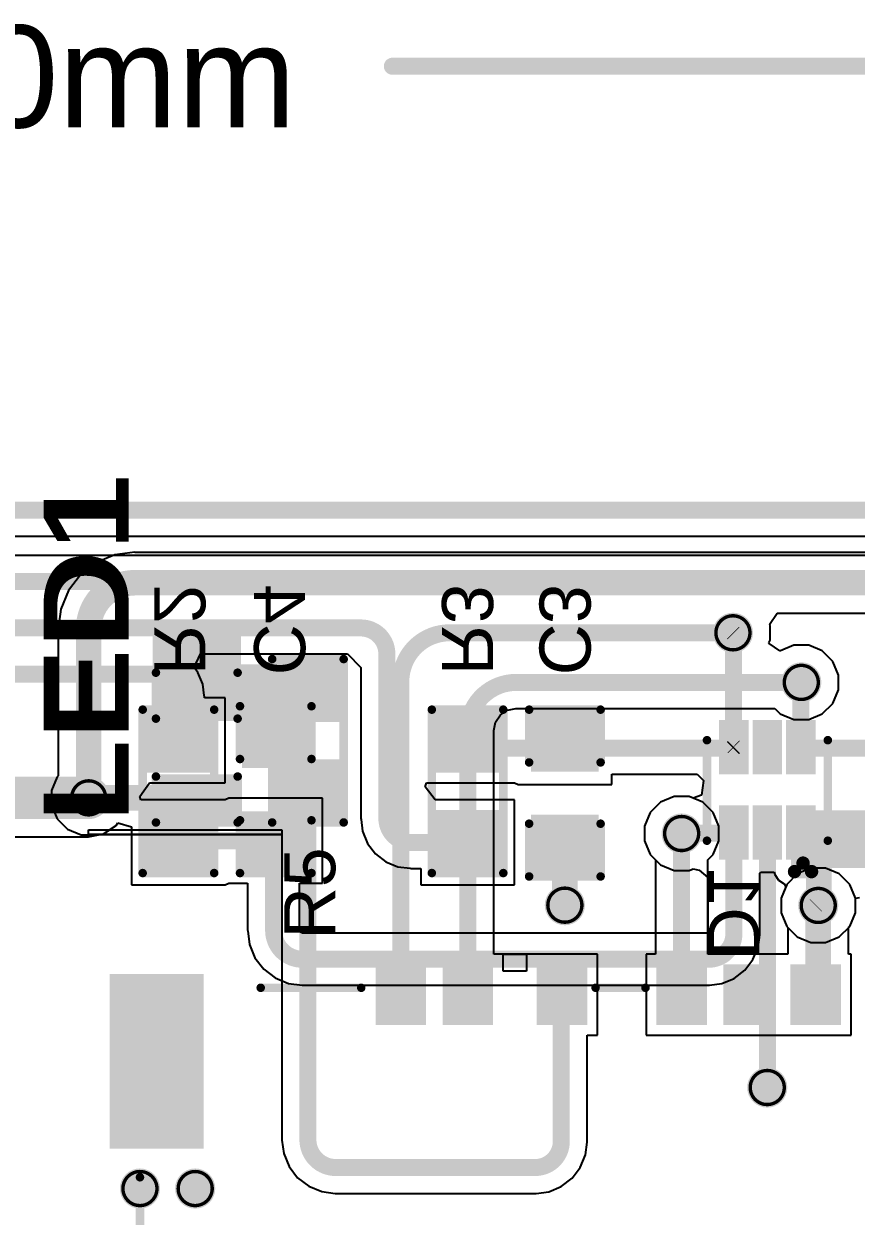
# Model space of a CAD drawing. Header units: inches. Extents: x -0.05 to 7.01, y -0.08 to 1.98.
# Drawn here: x 0.864 to 1.353, y 0.451 to 1.152 of the extents above; entities that cross this region are included whole.
import ezdxf

# ---------------------------------------------------------------- set-up
doc = ezdxf.new("R2010")
doc.units = ezdxf.units.IN
doc.header["$MEASUREMENT"] = 0
for name, color, linetype in [('Board Outline', 216, 'Continuous'), ('Bottom Layer', 5, 'Continuous'), ('Bottom Overlay', 54, 'Continuous'), ('Bottom Paste', 16, 'Continuous'), ('Bottom Solder', 6, 'Continuous'), ('Dimension', 6, 'Continuous'), ('Drill Drawing', 1, 'Continuous'), ('Top Layer', 1, 'Continuous'), ('Top Overlay', 2, 'Continuous'), ('Top Paste', 8, 'Continuous'), ('Top Solder', 216, 'Continuous'), ('Via Holes', 16, 'Continuous')]:
    doc.layers.add(name, color=color, linetype=linetype)
doc.styles.add('Arial', font='', dxfattribs={"height": 0.2})
doc.styles.add('Arial Black_Bold', font='', dxfattribs={"height": 0.2})
doc.styles.get('Arial').set_extended_font_data('Arial')
doc.styles.get('Arial Black_Bold').set_extended_font_data('Arial Black', bold=True)

# ---------------------------------------------------------------- blocks, each defined once
blk = doc.blocks.new('5039600696_1')
at = {"layer": 'Top Layer'}
for points in [[(0.27362, -0.20187), (0.32086, -0.20187), (0.32086, -0.29636), (0.27362, -0.29636)], [(-0.10079, -0.27451), (-0.07913, -0.27451), (-0.07913, -0.30206), (-0.10079, -0.30206)], [(-0.06142, -0.27451), (-0.03976, -0.27451), (-0.03976, -0.30206), (-0.06142, -0.30206)], [(-0.02205, -0.27451), (-0.00039, -0.27451), (-0.00039, -0.30206), (-0.02205, -0.30206)], [(0.04823, -0.27451), (0.06989, -0.27451), (0.06989, -0.30206), (0.04823, -0.30206)], [(0.10354, -0.27451), (0.1252, -0.27451), (0.1252, -0.30206), (0.10354, -0.30206)], [(0.14291, -0.27451), (0.16457, -0.27451), (0.16457, -0.30206), (0.14291, -0.30206)]]:
    blk.add_hatch(color=1, dxfattribs=at).paths.add_polyline_path(points)
at = {"layer": 'Top Paste'}
for points in [[(0.27362, -0.20187), (0.32086, -0.20187), (0.32086, -0.29636), (0.27362, -0.29636)], [(-0.10079, -0.27451), (-0.07913, -0.27451), (-0.07913, -0.30206), (-0.10079, -0.30206)], [(-0.06142, -0.27451), (-0.03976, -0.27451), (-0.03976, -0.30206), (-0.06142, -0.30206)], [(-0.02205, -0.27451), (-0.00039, -0.27451), (-0.00039, -0.30206), (-0.02205, -0.30206)], [(0.04823, -0.27451), (0.06989, -0.27451), (0.06989, -0.30206), (0.04823, -0.30206)], [(0.10354, -0.27451), (0.1252, -0.27451), (0.1252, -0.30206), (0.10354, -0.30206)], [(0.14291, -0.27451), (0.16457, -0.27451), (0.16457, -0.30206), (0.14291, -0.30206)]]:
    blk.add_hatch(color=8, dxfattribs=at).paths.add_polyline_path(points)
at = {"layer": 'Top Solder'}
for points in [[(0.26962, -0.19787), (0.32486, -0.19787), (0.32486, -0.30036), (0.26962, -0.30036)], [(-0.10479, -0.27051), (-0.07513, -0.27051), (-0.07513, -0.30606), (-0.10479, -0.30606)], [(-0.06542, -0.27051), (-0.03576, -0.27051), (-0.03576, -0.30606), (-0.06542, -0.30606)], [(-0.02605, -0.27051), (0.00361, -0.27051), (0.00361, -0.30606), (-0.02605, -0.30606)], [(0.04423, -0.27051), (0.07389, -0.27051), (0.07389, -0.30606), (0.04423, -0.30606)], [(0.09954, -0.27051), (0.1292, -0.27051), (0.1292, -0.30606), (0.09954, -0.30606)], [(0.13891, -0.27051), (0.16857, -0.27051), (0.16857, -0.30606), (0.13891, -0.30606)]]:
    blk.add_hatch(color=216, dxfattribs=at).paths.add_polyline_path(points)
at = {"layer": 'Top Overlay', "const_width": 0.005}
for points in [[(0.307, -0.007), (0.307, -0.181)], [(0.03933, -0.29233), (0.01, -0.29233)], [(0.23606, -0.29233), (0.177, -0.29233)]]:
    blk.add_lwpolyline(points, dxfattribs=at)
at = {"layer": 'Top Overlay', "const_width": 0.0025}
for points in [[(0.30575, -0.181, 1), (0.30825, -0.181, 1)], [(0.00875, -0.29233, 1), (0.01125, -0.29233, 1)], [(0.03808, -0.29233, 1), (0.04058, -0.29233, 1)], [(0.17575, -0.29233, 1), (0.17825, -0.29233, 1)], [(0.23481, -0.29233, 1), (0.23731, -0.29233, 1)]]:
    blk.add_lwpolyline(points, format="xyb", close=True, dxfattribs=at)
blk = doc.blocks.new('R___0603_4')
at = {"layer": 'Top Layer'}
for points in [[(-0.015, 0.0175), (-0.015, -0.0175), (-0.045, -0.0175), (-0.045, 0.0175)], [(0.045, 0.0175), (0.045, -0.0175), (0.015, -0.0175), (0.015, 0.0175)]]:
    blk.add_hatch(color=1, dxfattribs=at).paths.add_polyline_path(points)
at = {"layer": 'Top Paste'}
for points in [[(-0.015, 0.0175), (-0.015, -0.0175), (-0.045, -0.0175), (-0.045, 0.0175)], [(0.045, 0.0175), (0.045, -0.0175), (0.015, -0.0175), (0.015, 0.0175)]]:
    blk.add_hatch(color=8, dxfattribs=at).paths.add_polyline_path(points)
at = {"layer": 'Top Solder'}
for points in [[(-0.011, 0.0215), (-0.011, -0.0215), (-0.049, -0.0215), (-0.049, 0.0215)], [(0.049, 0.0215), (0.049, -0.0215), (0.011, -0.0215), (0.011, 0.0215)]]:
    blk.add_hatch(color=216, dxfattribs=at).paths.add_polyline_path(points)
at = {"layer": 'Top Overlay', "const_width": 0.005}
for points in [[(-0.048, -0.021), (-0.048, 0.021)], [(0.048, 0.021), (-0.048, 0.021)], [(0.048, -0.021), (0.048, 0.021)], [(0.048, -0.021), (-0.048, -0.021)]]:
    blk.add_lwpolyline(points, dxfattribs=at)
at = {"layer": 'Top Overlay', "const_width": 0.0025}
for points in [[(-0.04925, 0.021, 1), (-0.04675, 0.021, 1)], [(-0.04925, 0.021, 1), (-0.04675, 0.021, 1)], [(0.04675, 0.021, 1), (0.04925, 0.021, 1)], [(0.04675, 0.021, 1), (0.04925, 0.021, 1)], [(-0.04925, -0.021, 1), (-0.04675, -0.021, 1)], [(-0.04925, -0.021, 1), (-0.04675, -0.021, 1)], [(0.04675, -0.021, 1), (0.04925, -0.021, 1)], [(0.04675, -0.021, 1), (0.04925, -0.021, 1)]]:
    blk.add_lwpolyline(points, format="xyb", close=True, dxfattribs=at)
blk = doc.blocks.new('R___0603_B_5')
at = {"layer": 'Bottom Layer'}
for points in [[(-0.045, -0.0175), (-0.045, 0.0175), (-0.015, 0.0175), (-0.015, -0.0175)], [(0.015, -0.0175), (0.015, 0.0175), (0.045, 0.0175), (0.045, -0.0175)]]:
    blk.add_hatch(color=5, dxfattribs=at).paths.add_polyline_path(points)
at = {"layer": 'Bottom Paste'}
for points in [[(-0.045, -0.0175), (-0.045, 0.0175), (-0.015, 0.0175), (-0.015, -0.0175)], [(0.015, -0.0175), (0.015, 0.0175), (0.045, 0.0175), (0.045, -0.0175)]]:
    blk.add_hatch(color=16, dxfattribs=at).paths.add_polyline_path(points)
at = {"layer": 'Bottom Solder'}
for points in [[(-0.049, -0.0215), (-0.049, 0.0215), (-0.011, 0.0215), (-0.011, -0.0215)], [(0.011, -0.0215), (0.011, 0.0215), (0.049, 0.0215), (0.049, -0.0215)]]:
    blk.add_hatch(color=6, dxfattribs=at).paths.add_polyline_path(points)
at = {"layer": 'Bottom Overlay', "const_width": 0.005}
for points in [[(-0.048, 0.021), (-0.048, -0.021)], [(-0.048, 0.021), (0.048, 0.021)], [(0.048, 0.021), (0.048, -0.021)], [(-0.048, -0.021), (0.048, -0.021)]]:
    blk.add_lwpolyline(points, dxfattribs=at)
at = {"layer": 'Bottom Overlay', "const_width": 0.0025}
for points in [[(-0.04925, 0.021, 1), (-0.04675, 0.021, 1)], [(-0.04925, 0.021, 1), (-0.04675, 0.021, 1)], [(0.04675, 0.021, 1), (0.04925, 0.021, 1)], [(0.04675, 0.021, 1), (0.04925, 0.021, 1)], [(-0.04925, -0.021, 1), (-0.04675, -0.021, 1)], [(-0.04925, -0.021, 1), (-0.04675, -0.021, 1)], [(0.04675, -0.021, 1), (0.04925, -0.021, 1)], [(0.04675, -0.021, 1), (0.04925, -0.021, 1)]]:
    blk.add_lwpolyline(points, format="xyb", close=True, dxfattribs=at)
blk = doc.blocks.new('R___0603_B_6')
at = {"layer": 'Bottom Layer'}
for points in [[(-0.045, -0.0175), (-0.045, 0.0175), (-0.015, 0.0175), (-0.015, -0.0175)], [(0.015, -0.0175), (0.015, 0.0175), (0.045, 0.0175), (0.045, -0.0175)]]:
    blk.add_hatch(color=5, dxfattribs=at).paths.add_polyline_path(points)
at = {"layer": 'Bottom Paste'}
for points in [[(-0.045, -0.0175), (-0.045, 0.0175), (-0.015, 0.0175), (-0.015, -0.0175)], [(0.015, -0.0175), (0.015, 0.0175), (0.045, 0.0175), (0.045, -0.0175)]]:
    blk.add_hatch(color=16, dxfattribs=at).paths.add_polyline_path(points)
at = {"layer": 'Bottom Solder'}
for points in [[(-0.049, -0.0215), (-0.049, 0.0215), (-0.011, 0.0215), (-0.011, -0.0215)], [(0.011, -0.0215), (0.011, 0.0215), (0.049, 0.0215), (0.049, -0.0215)]]:
    blk.add_hatch(color=6, dxfattribs=at).paths.add_polyline_path(points)
at = {"layer": 'Bottom Overlay', "const_width": 0.005}
for points in [[(-0.048, -0.021), (-0.048, 0.021)], [(0.048, 0.021), (-0.048, 0.021)], [(0.048, -0.021), (0.048, 0.021)], [(0.048, -0.021), (-0.048, -0.021)]]:
    blk.add_lwpolyline(points, dxfattribs=at)
at = {"layer": 'Bottom Overlay', "const_width": 0.0025}
for points in [[(-0.04925, 0.021, 1), (-0.04675, 0.021, 1)], [(-0.04925, 0.021, 1), (-0.04675, 0.021, 1)], [(0.04675, 0.021, 1), (0.04925, 0.021, 1)], [(0.04675, 0.021, 1), (0.04925, 0.021, 1)], [(-0.04925, -0.021, 1), (-0.04675, -0.021, 1)], [(-0.04925, -0.021, 1), (-0.04675, -0.021, 1)], [(0.04675, -0.021, 1), (0.04925, -0.021, 1)], [(0.04675, -0.021, 1), (0.04925, -0.021, 1)]]:
    blk.add_lwpolyline(points, format="xyb", close=True, dxfattribs=at)
blk = doc.blocks.new('LED_0603_8')
at = {"layer": 'Top Layer'}
for points in [[(-0.03937, 0.01969), (-0.01969, 0.01969), (-0.01969, -0.01969), (-0.03937, -0.01969)], [(0.01969, 0.01969), (0.03937, 0.01969), (0.03937, -0.01969), (0.01969, -0.01969)]]:
    blk.add_hatch(color=1, dxfattribs=at).paths.add_polyline_path(points)
at = {"layer": 'Top Overlay'}
blk.add_hatch(color=2, dxfattribs=at).paths.add_polyline_path([(0.044, -0.026), (0.069, -0.026), (0.069, 0.026), (0.044, 0.026)])
at = {"layer": 'Top Paste'}
for points in [[(-0.03937, 0.01969), (-0.01969, 0.01969), (-0.01969, -0.01969), (-0.03937, -0.01969)], [(0.01969, 0.01969), (0.03937, 0.01969), (0.03937, -0.01969), (0.01969, -0.01969)]]:
    blk.add_hatch(color=8, dxfattribs=at).paths.add_polyline_path(points)
at = {"layer": 'Top Solder'}
for points in [[(-0.04337, 0.02369), (-0.01569, 0.02369), (-0.01569, -0.02369), (-0.04337, -0.02369)], [(0.01569, 0.02369), (0.04337, 0.02369), (0.04337, -0.02369), (0.01569, -0.02369)]]:
    blk.add_hatch(color=216, dxfattribs=at).paths.add_polyline_path(points)
at = {"layer": 'Top Overlay', "const_width": 0.005}
for points in [[(-0.044, 0.024), (-0.044, -0.024)], [(-0.044, 0.024), (-0.017, 0.024)], [(0.017, 0.024), (0.044, 0.024)], [(0.044, 0.024), (0.044, -0.024)], [(-0.017, -0.024), (-0.044, -0.024)], [(0.017, -0.024), (0.044, -0.024)]]:
    blk.add_lwpolyline(points, dxfattribs=at)
at = {"layer": 'Top Overlay', "const_width": 0.0025}
for points in [[(-0.04525, 0.024, 1), (-0.04275, 0.024, 1)], [(-0.04525, 0.024, 1), (-0.04275, 0.024, 1)], [(-0.01825, 0.024, 1), (-0.01575, 0.024, 1)], [(0.01575, 0.024, 1), (0.01825, 0.024, 1)], [(0.04275, 0.024, 1), (0.04525, 0.024, 1)], [(0.04275, 0.024, 1), (0.04525, 0.024, 1)], [(-0.04525, -0.024, 1), (-0.04275, -0.024, 1)], [(-0.04525, -0.024, 1), (-0.04275, -0.024, 1)], [(-0.01825, -0.024, 1), (-0.01575, -0.024, 1)], [(0.01575, -0.024, 1), (0.01825, -0.024, 1)], [(0.04275, -0.024, 1), (0.04525, -0.024, 1)], [(0.04275, -0.024, 1), (0.04525, -0.024, 1)]]:
    blk.add_lwpolyline(points, format="xyb", close=True, dxfattribs=at)
at = {"layer": 'Top Overlay', "style": 'Arial Black_Bold'}
blk.add_text('LED1', height=0.05, dxfattribs=at).set_placement((-0.044, 0.04004))
blk = doc.blocks.new('SOT_563_B_14')
at = {"layer": 'Bottom Layer'}
for points in [[(-0.03831, 0.01378), (-0.03831, 0.02559), (-0.01193, 0.02559), (-0.01193, 0.01378)], [(0.01193, 0.01378), (0.01193, 0.02559), (0.03831, 0.02559), (0.03831, 0.01378)], [(-0.03831, -0.00591), (-0.03831, 0.00591), (-0.01193, 0.00591), (-0.01193, -0.00591)], [(0.01193, -0.00591), (0.01193, 0.00591), (0.03831, 0.00591), (0.03831, -0.00591)], [(-0.03831, -0.02559), (-0.03831, -0.01378), (-0.01193, -0.01378), (-0.01193, -0.02559)], [(0.01193, -0.02559), (0.01193, -0.01378), (0.03831, -0.01378), (0.03831, -0.02559)]]:
    blk.add_hatch(color=5, dxfattribs=at).paths.add_polyline_path(points)
at = {"layer": 'Bottom Paste'}
for points in [[(-0.03831, 0.01378), (-0.03831, 0.02559), (-0.01193, 0.02559), (-0.01193, 0.01378)], [(0.01193, 0.01378), (0.01193, 0.02559), (0.03831, 0.02559), (0.03831, 0.01378)], [(-0.03831, -0.00591), (-0.03831, 0.00591), (-0.01193, 0.00591), (-0.01193, -0.00591)], [(0.01193, -0.00591), (0.01193, 0.00591), (0.03831, 0.00591), (0.03831, -0.00591)], [(-0.03831, -0.02559), (-0.03831, -0.01378), (-0.01193, -0.01378), (-0.01193, -0.02559)], [(0.01193, -0.02559), (0.01193, -0.01378), (0.03831, -0.01378), (0.03831, -0.02559)]]:
    blk.add_hatch(color=16, dxfattribs=at).paths.add_polyline_path(points)
at = {"layer": 'Bottom Solder'}
for points in [[(-0.04106, 0.01102), (-0.04106, 0.02835), (-0.00917, 0.02835), (-0.00917, 0.01102)], [(0.00917, 0.01102), (0.00917, 0.02835), (0.04106, 0.02835), (0.04106, 0.01102)], [(-0.04106, -0.00866), (-0.04106, 0.00866), (-0.00917, 0.00866), (-0.00917, -0.00866)], [(0.00917, -0.00866), (0.00917, 0.00866), (0.04106, 0.00866), (0.04106, -0.00866)], [(-0.04106, -0.02835), (-0.04106, -0.01102), (-0.00917, -0.01102), (-0.00917, -0.02835)], [(0.00917, -0.02835), (0.00917, -0.01102), (0.04106, -0.01102), (0.04106, -0.02835)]]:
    blk.add_hatch(color=6, dxfattribs=at).paths.add_polyline_path(points)
at = {"layer": 'Bottom Overlay'}
for points, const_width in [([(-0.02987, 0.0355), (0.02918, 0.0355)], 0.005), ([(-0.04804, -0.01595), (-0.04304, -0.02095)], 0.00787), ([(-0.04804, -0.01595), (-0.04804, -0.02595)], 0.00787), ([(-0.04304, -0.02095), (-0.04804, -0.02595)], 0.00787), ([(-0.02987, -0.0355), (0.02918, -0.0355)], 0.005)]:
    blk.add_lwpolyline(points, dxfattribs=dict(at, const_width=const_width))
for points, const_width in [([(-0.03112, 0.0355, 1), (-0.02862, 0.0355, 1)], 0.0025), ([(0.02793, 0.0355, 1), (0.03043, 0.0355, 1)], 0.0025), ([(-0.05001, -0.01595, 1), (-0.04607, -0.01595, 1)], 0.00394), ([(-0.05001, -0.01595, 1), (-0.04607, -0.01595, 1)], 0.00394), ([(-0.04501, -0.02095, 1), (-0.04107, -0.02095, 1)], 0.00394), ([(-0.04501, -0.02095, 1), (-0.04107, -0.02095, 1)], 0.00394), ([(-0.05001, -0.02595, 1), (-0.04607, -0.02595, 1)], 0.00394), ([(-0.05001, -0.02595, 1), (-0.04607, -0.02595, 1)], 0.00394), ([(-0.03112, -0.0355, 1), (-0.02862, -0.0355, 1)], 0.0025), ([(0.02793, -0.0355, 1), (0.03043, -0.0355, 1)], 0.0025)]:
    blk.add_lwpolyline(points, format="xyb", close=True, dxfattribs=dict(at, const_width=const_width))
blk = doc.blocks.new('C___0603_B_15')
at = {"layer": 'Bottom Layer'}
for points in [[(-0.045, -0.0175), (-0.045, 0.0175), (-0.015, 0.0175), (-0.015, -0.0175)], [(0.015, -0.0175), (0.015, 0.0175), (0.045, 0.0175), (0.045, -0.0175)]]:
    blk.add_hatch(color=5, dxfattribs=at).paths.add_polyline_path(points)
at = {"layer": 'Bottom Paste'}
for points in [[(-0.045, -0.0175), (-0.045, 0.0175), (-0.015, 0.0175), (-0.015, -0.0175)], [(0.015, -0.0175), (0.015, 0.0175), (0.045, 0.0175), (0.045, -0.0175)]]:
    blk.add_hatch(color=16, dxfattribs=at).paths.add_polyline_path(points)
at = {"layer": 'Bottom Solder'}
for points in [[(-0.04736, -0.01986), (-0.04736, 0.01986), (-0.01264, 0.01986), (-0.01264, -0.01986)], [(0.01264, -0.01986), (0.01264, 0.01986), (0.04736, 0.01986), (0.04736, -0.01986)]]:
    blk.add_hatch(color=6, dxfattribs=at).paths.add_polyline_path(points)
at = {"layer": 'Bottom Overlay', "const_width": 0.005}
for points in [[(-0.018, 0.021), (-0.049, 0.021)], [(-0.049, -0.021), (-0.049, 0.021)], [(0.049, 0.021), (0.018, 0.021)], [(0.049, -0.021), (0.049, 0.021)], [(-0.018, -0.021), (-0.049, -0.021)], [(0.049, -0.021), (0.018, -0.021)]]:
    blk.add_lwpolyline(points, dxfattribs=at)
at = {"layer": 'Bottom Overlay', "const_width": 0.0025}
for points in [[(-0.05025, 0.021, 1), (-0.04775, 0.021, 1)], [(-0.05025, 0.021, 1), (-0.04775, 0.021, 1)], [(-0.01925, 0.021, 1), (-0.01675, 0.021, 1)], [(0.01675, 0.021, 1), (0.01925, 0.021, 1)], [(0.04775, 0.021, 1), (0.05025, 0.021, 1)], [(0.04775, 0.021, 1), (0.05025, 0.021, 1)], [(-0.05025, -0.021, 1), (-0.04775, -0.021, 1)], [(-0.05025, -0.021, 1), (-0.04775, -0.021, 1)], [(-0.01925, -0.021, 1), (-0.01675, -0.021, 1)], [(0.01675, -0.021, 1), (0.01925, -0.021, 1)], [(0.04775, -0.021, 1), (0.05025, -0.021, 1)], [(0.04775, -0.021, 1), (0.05025, -0.021, 1)]]:
    blk.add_lwpolyline(points, format="xyb", close=True, dxfattribs=at)
blk = doc.blocks.new('C___0603_B_16')
at = {"layer": 'Bottom Layer'}
for points in [[(-0.045, -0.0175), (-0.045, 0.0175), (-0.015, 0.0175), (-0.015, -0.0175)], [(0.015, -0.0175), (0.015, 0.0175), (0.045, 0.0175), (0.045, -0.0175)]]:
    blk.add_hatch(color=5, dxfattribs=at).paths.add_polyline_path(points)
at = {"layer": 'Bottom Paste'}
for points in [[(-0.045, -0.0175), (-0.045, 0.0175), (-0.015, 0.0175), (-0.015, -0.0175)], [(0.015, -0.0175), (0.015, 0.0175), (0.045, 0.0175), (0.045, -0.0175)]]:
    blk.add_hatch(color=16, dxfattribs=at).paths.add_polyline_path(points)
at = {"layer": 'Bottom Solder'}
for points in [[(-0.04736, -0.01986), (-0.04736, 0.01986), (-0.01264, 0.01986), (-0.01264, -0.01986)], [(0.01264, -0.01986), (0.01264, 0.01986), (0.04736, 0.01986), (0.04736, -0.01986)]]:
    blk.add_hatch(color=6, dxfattribs=at).paths.add_polyline_path(points)
at = {"layer": 'Bottom Overlay', "const_width": 0.005}
for points in [[(-0.049, 0.021), (-0.018, 0.021)], [(-0.049, 0.021), (-0.049, -0.021)], [(0.018, 0.021), (0.049, 0.021)], [(0.049, 0.021), (0.049, -0.021)], [(-0.049, -0.021), (-0.018, -0.021)], [(0.018, -0.021), (0.049, -0.021)]]:
    blk.add_lwpolyline(points, dxfattribs=at)
at = {"layer": 'Bottom Overlay', "const_width": 0.0025}
for points in [[(-0.05025, 0.021, 1), (-0.04775, 0.021, 1)], [(-0.05025, 0.021, 1), (-0.04775, 0.021, 1)], [(-0.01925, 0.021, 1), (-0.01675, 0.021, 1)], [(0.01675, 0.021, 1), (0.01925, 0.021, 1)], [(0.04775, 0.021, 1), (0.05025, 0.021, 1)], [(0.04775, 0.021, 1), (0.05025, 0.021, 1)], [(-0.05025, -0.021, 1), (-0.04775, -0.021, 1)], [(-0.05025, -0.021, 1), (-0.04775, -0.021, 1)], [(-0.01925, -0.021, 1), (-0.01675, -0.021, 1)], [(0.01675, -0.021, 1), (0.01925, -0.021, 1)], [(0.04775, -0.021, 1), (0.05025, -0.021, 1)], [(0.04775, -0.021, 1), (0.05025, -0.021, 1)]]:
    blk.add_lwpolyline(points, format="xyb", close=True, dxfattribs=at)

msp = doc.modelspace()

# ---------------------------------------------------------------- hatches: boundary and pattern name
at = {"layer": 'Bottom Layer'}
h = msp.add_hatch(color=5, dxfattribs=at)
edge = h.paths.add_edge_path()
edge.add_arc((1.28083, 0.79414), 0.01181, 0, 360)
h = msp.add_hatch(color=5, dxfattribs=at)
edge = h.paths.add_edge_path()
edge.add_arc((1.321, 0.765), 0.01181, 0, 360)
h = msp.add_hatch(color=5, dxfattribs=at)
edge = h.paths.add_edge_path()
edge.add_arc((0.90234, 0.69718), 0.01181, 0, 360)
h = msp.add_hatch(color=5, dxfattribs=at)
edge = h.paths.add_edge_path()
edge.add_arc((1.2507, 0.67622), 0.01181, 0, 360)
for points in [[(1.31485, 0.65599), (1.354, 0.65599), (1.354, 0.68994), (1.31485, 0.68994)], [(1.32976, 0.65599), (1.4565, 0.65599), (1.4565, 0.68994), (1.32976, 0.68994)]]:
    msp.add_hatch(color=5, dxfattribs=at).paths.add_polyline_path(points)
h = msp.add_hatch(color=5, dxfattribs=at)
edge = h.paths.add_edge_path()
edge.add_arc((1.1821, 0.63413), 0.01181, 0, 360)
h = msp.add_hatch(color=5, dxfattribs=at)
edge = h.paths.add_edge_path()
edge.add_arc((1.33094, 0.63397), 0.01181, 0, 360)
h = msp.add_hatch(color=5, dxfattribs=at)
edge = h.paths.add_edge_path()
edge.add_arc((1.301, 0.527), 0.01181, 0, 360)
h = msp.add_hatch(color=5, dxfattribs=at)
edge = h.paths.add_edge_path()
edge.add_arc((0.93248, 0.46764), 0.01181, 0, 360)
h = msp.add_hatch(color=5, dxfattribs=at)
edge = h.paths.add_edge_path()
edge.add_arc((0.96493, 0.46764), 0.01181, 0, 360)
at = {"layer": 'Top Layer'}
h = msp.add_hatch(color=1, dxfattribs=at)
edge = h.paths.add_edge_path()
edge.add_arc((1.28083, 0.79414), 0.01181, 0, 360)
msp.add_hatch(color=1, dxfattribs=at).paths.add_polyline_path([(0.94618, 0.74571), (1.04865, 0.74571), (1.04865, 0.77571), (0.94618, 0.77571)])
h = msp.add_hatch(color=1, dxfattribs=at)
edge = h.paths.add_edge_path()
edge.add_arc((1.321, 0.765), 0.01181, 0, 360)
h = msp.add_hatch(color=1, dxfattribs=at)
edge = h.paths.add_edge_path()
edge.add_arc((0.90234, 0.69718), 0.01181, 0, 360)
h = msp.add_hatch(color=1, dxfattribs=at)
edge = h.paths.add_edge_path()
edge.add_arc((1.2507, 0.67622), 0.01181, 0, 360)
h = msp.add_hatch(color=1, dxfattribs=at)
edge = h.paths.add_edge_path()
edge.add_arc((1.1821, 0.63413), 0.01181, 0, 360)
h = msp.add_hatch(color=1, dxfattribs=at)
edge = h.paths.add_edge_path()
edge.add_arc((1.33094, 0.63397), 0.01181, 0, 360)
h = msp.add_hatch(color=1, dxfattribs=at)
edge = h.paths.add_edge_path()
edge.add_arc((1.301, 0.527), 0.01181, 0, 360)
h = msp.add_hatch(color=1, dxfattribs=at)
edge = h.paths.add_edge_path()
edge.add_arc((0.93248, 0.46764), 0.01181, 0, 360)
h = msp.add_hatch(color=1, dxfattribs=at)
edge = h.paths.add_edge_path()
edge.add_arc((0.96493, 0.46764), 0.01181, 0, 360)
at = {"layer": 'Via Holes'}
h = msp.add_hatch(color=7, dxfattribs=at)
edge = h.paths.add_edge_path()
edge.add_arc((1.28083, 0.79414), 0.00591, 0, 360)
h = msp.add_hatch(color=7, dxfattribs=at)
edge = h.paths.add_edge_path()
edge.add_arc((1.321, 0.765), 0.00591, 0, 360)
h = msp.add_hatch(color=7, dxfattribs=at)
edge = h.paths.add_edge_path()
edge.add_arc((0.90234, 0.69718), 0.00591, 0, 360)
h = msp.add_hatch(color=7, dxfattribs=at)
edge = h.paths.add_edge_path()
edge.add_arc((1.2507, 0.67622), 0.00591, 0, 360)
h = msp.add_hatch(color=7, dxfattribs=at)
edge = h.paths.add_edge_path()
edge.add_arc((1.1821, 0.63413), 0.00591, 0, 360)
h = msp.add_hatch(color=7, dxfattribs=at)
edge = h.paths.add_edge_path()
edge.add_arc((1.33094, 0.63397), 0.00591, 0, 360)
h = msp.add_hatch(color=7, dxfattribs=at)
edge = h.paths.add_edge_path()
edge.add_arc((1.301, 0.527), 0.00591, 0, 360)
h = msp.add_hatch(color=7, dxfattribs=at)
edge = h.paths.add_edge_path()
edge.add_arc((0.93248, 0.46764), 0.00591, 0, 360)
h = msp.add_hatch(color=7, dxfattribs=at)
edge = h.paths.add_edge_path()
edge.add_arc((0.96493, 0.46764), 0.00591, 0, 360)

# ---------------------------------------------------------------- linework, layer by layer
at = {"layer": 'Board Outline', "const_width": 0.01}
msp.add_lwpolyline([(0, 0.86614), (1.77165, 0.86614)], dxfattribs=at)
at = {"layer": 'Bottom Layer'}
for p, q in [((0.5799, 0.85085), (1.75636, 0.85085)), ((1.5902, 0.83955), (0.57913, 0.83955)), ((0.96426, 0.77371), (0.96803, 0.78171)), ((0.96803, 0.78171), (1.05432, 0.78171)), ((1.05432, 0.78171), (1.06223, 0.77379)), ((0.96651, 0.77076), (0.96426, 0.77371)), ((0.96936, 0.7639), (0.96651, 0.77076)), ((1.06223, 0.77379), (1.06223, 0.68508)), ((0.97023, 0.75728), (0.96936, 0.7639)), ((0.97038, 0.75653), (0.97023, 0.75728)), ((0.97038, 0.75599), (0.97038, 0.75653)), ((0.98258, 0.75599), (0.97038, 0.75599)), ((0.98258, 0.70599), (0.98258, 0.75599)), ((1.2096, 0.70499), (1.2096, 0.71114)), ((1.2096, 0.71114), (1.25983, 0.71114)), ((1.25983, 0.71114), (1.26354, 0.70742)), ((0.93239, 0.69799), (0.93817, 0.70599)), ((0.93817, 0.70599), (0.98258, 0.70599)), ((1.10012, 0.70369), (1.10089, 0.70599)), ((1.10596, 0.69599), (1.10012, 0.70369)), ((1.10089, 0.70599), (1.15244, 0.70599)), ((1.15244, 0.70599), (1.1546, 0.70499)), ((1.1546, 0.70499), (1.1546, 0.70499)), ((1.1546, 0.70499), (1.2096, 0.70499)), ((1.26354, 0.70742), (1.26233, 0.69879)), ((0.93305, 0.696), (0.93239, 0.69799)), ((0.93306, 0.69599), (0.93305, 0.696)), ((0.98258, 0.69599), (0.93306, 0.69599)), ((0.98475, 0.69699), (0.98258, 0.69599)), ((1.03975, 0.69699), (0.98475, 0.69699)), ((0.98475, 0.69699), (0.98475, 0.69699)), ((1.03975, 0.64699), (1.03975, 0.69699)), ((1.15244, 0.69599), (1.10596, 0.69599)), ((1.15244, 0.64599), (1.15244, 0.69599)), ((1.23835, 0.69471), (1.23221, 0.68858)), ((1.24637, 0.69803), (1.23835, 0.69471)), ((1.25504, 0.69803), (1.24637, 0.69803)), ((1.25748, 0.69702), (1.25504, 0.69803)), ((1.26233, 0.69879), (1.25748, 0.69702)), ((1.23221, 0.68858), (1.22889, 0.68056)), ((0.91112, 0.67598), (0.91856, 0.68096)), ((0.91856, 0.68096), (0.91958, 0.68249)), ((0.91958, 0.68249), (0.92758, 0.68007)), ((0.92758, 0.68007), (0.92758, 0.64599)), ((1.06223, 0.68508), (1.06237, 0.68437)), ((1.06237, 0.68437), (1.06328, 0.67752)), ((1.22889, 0.68056), (1.22889, 0.67188)), ((0.4914, 0.67424), (0.90234, 0.67424)), ((0.90234, 0.67424), (0.91112, 0.67598)), ((1.06328, 0.67752), (1.06621, 0.67043)), ((1.06621, 0.67043), (1.07088, 0.66434)), ((1.22889, 0.67188), (1.23221, 0.66387)), ((1.07088, 0.66434), (1.07697, 0.65967)), ((1.07697, 0.65967), (1.08406, 0.65674)), ((1.23221, 0.66387), (1.23835, 0.65773)), ((1.08406, 0.65674), (1.09124, 0.65579)), ((1.09124, 0.65579), (1.09173, 0.65569)), ((1.09173, 0.65569), (1.09744, 0.65569)), ((1.09744, 0.65569), (1.09744, 0.64599)), ((1.23835, 0.65773), (1.24637, 0.65441)), ((1.24637, 0.65441), (1.25504, 0.65441)), ((1.25504, 0.65441), (1.25748, 0.65542)), ((1.25748, 0.65542), (1.26095, 0.65462)), ((1.26095, 0.65462), (1.2661, 0.65033)), ((1.29668, 0.65295), (1.2973, 0.65356)), ((1.29668, 0.6172), (1.29668, 0.65295)), ((1.2973, 0.65356), (1.30485, 0.65356)), ((1.30485, 0.65356), (1.30514, 0.65356)), ((1.30514, 0.65356), (1.30543, 0.65208)), ((1.30543, 0.65208), (1.30764, 0.64878)), ((0.92758, 0.64599), (0.98258, 0.64599)), ((0.98258, 0.64599), (0.98475, 0.64699)), ((0.98258, 0.64599), (0.98258, 0.64599)), ((0.98475, 0.64699), (0.99571, 0.64699)), ((0.99571, 0.64699), (0.99571, 0.61934)), ((1.02629, 0.61934), (1.02629, 0.64699)), ((1.02629, 0.64699), (1.03975, 0.64699)), ((1.09744, 0.64599), (1.15244, 0.64599)), ((1.2661, 0.65033), (1.2661, 0.61772)), ((1.30764, 0.64878), (1.31095, 0.64657)), ((1.31185, 0.64488), (1.30913, 0.63831)), ((1.31095, 0.64657), (1.31185, 0.64488)), ((1.30913, 0.63831), (1.30913, 0.62963)), ((1.35276, 0.63831), (1.35523, 0.63868)), ((1.35276, 0.62963), (1.35276, 0.63831)), ((1.30913, 0.62963), (1.31245, 0.62162)), ((1.34944, 0.62162), (1.35276, 0.62963)), ((0.99571, 0.61934), (0.99576, 0.61908)), ((0.99576, 0.61908), (0.99682, 0.61099)), ((1.02638, 0.61934), (1.02629, 0.61934)), ((1.02685, 0.6182), (1.02638, 0.61934)), ((1.028, 0.61772), (1.02685, 0.6182)), ((1.028, 0.61764), (1.028, 0.61772)), ((1.26602, 0.61764), (1.028, 0.61764)), ((1.26604, 0.61769), (1.26602, 0.61764)), ((1.2661, 0.61772), (1.26604, 0.61769)), ((1.29562, 0.6094), (1.29658, 0.61666)), ((1.29658, 0.61666), (1.29668, 0.6172)), ((1.31245, 0.62162), (1.31859, 0.61548)), ((1.3433, 0.61548), (1.34944, 0.62162)), ((0.99682, 0.61099), (1.00005, 0.60321)), ((1.31859, 0.61548), (1.32661, 0.61216)), ((1.32661, 0.61216), (1.33528, 0.61216)), ((1.33528, 0.61216), (1.3433, 0.61548)), ((1.00005, 0.60321), (1.00518, 0.59652)), ((1.29261, 0.60214), (1.29562, 0.6094)), ((1.00518, 0.59652), (1.01186, 0.59139)), ((1.28159, 0.59112), (1.28783, 0.59591)), ((1.28783, 0.59591), (1.29261, 0.60214)), ((1.01186, 0.59139), (1.01965, 0.58817)), ((1.27433, 0.58811), (1.28159, 0.59112)), ((1.01965, 0.58817), (1.02774, 0.5871)), ((1.02774, 0.5871), (1.028, 0.58705)), ((1.028, 0.58705), (1.26654, 0.58705)), ((1.26654, 0.58705), (1.26708, 0.58716)), ((1.26708, 0.58716), (1.27433, 0.58811))]:
    msp.add_line(p, q, dxfattribs=at)
for points, const_width in [([(0.56035, 0.82425), (1.5902, 0.82425)], 0.01), ([(0.531, 0.797), (1.06227, 0.797)], 0.01), ([(1.28083, 0.79414), (1.28111, 0.79386)], 0.01), ([(1.28111, 0.72726), (1.28111, 0.79386)], 0.01), ([(1.07753, 0.68508), (1.07753, 0.78174)], 0.01), ([(0.50265, 0.76975), (0.94187, 0.76975)], 0.01), ([(1.32076, 0.72699), (1.32076, 0.765)], 0.01), ([(0.95508, 0.73099), (0.95508, 0.75653)], 0.01), ([(1.01225, 0.73704), (1.01364, 0.73843)], 0.015), ([(1.12494, 0.72643), (1.28083, 0.72643)], 0.01), ([(1.28083, 0.72643), (1.28139, 0.72699)], 0.01), ([(1.28083, 0.72643), (1.28139, 0.72643)], 0.01), ([(1.28111, 0.72726), (1.28139, 0.72699)], 0.01), ([(1.32076, 0.72643), (1.32076, 0.72699)], 0.01), ([(1.32076, 0.72643), (1.3806, 0.72643)], 0.01), ([(0.4914, 0.69718), (0.90234, 0.69718)], 0.025), ([(1.33508, 0.67675), (1.43024, 0.67675)], 0.02), ([(1.25097, 0.67649), (1.27925, 0.67649)], 0.01), ([(1.28139, 0.6172), (1.28139, 0.67675)], 0.01), ([(1.30107, 0.527), (1.30107, 0.67675)], 0.01), ([(1.33126, 0.63397), (1.33126, 0.67675)], 0.015), ([(0.95608, 0.67199), (1.011, 0.67199)], 0.01), ([(1.011, 0.67199), (1.01225, 0.67199)], 0.01), ([(1.011, 0.61934), (1.011, 0.67074)], 0.01), ([(1.09173, 0.67099), (1.12494, 0.67099)], 0.01), ([(1.1821, 0.63413), (1.1821, 0.66999)], 0.015), ([(1.32944, 0.63397), (1.3296, 0.63413)], 0.01), ([(1.32944, 0.63397), (1.32976, 0.63397)], 0.01), ([(1.028, 0.60234), (1.26654, 0.60234)], 0.01), ([(1.301, 0.527), (1.30107, 0.527)], 0.01)]:
    msp.add_lwpolyline(points, dxfattribs=dict(at, const_width=const_width))
for points, const_width in [([(1.05977, 0.797, 1), (1.06477, 0.797, 1)], 0.005), ([(1.05977, 0.797, 1), (1.06477, 0.797, 1)], 0.005), ([(1.27833, 0.79414, 1), (1.28333, 0.79414, 1)], 0.005), ([(1.27861, 0.79386, 1), (1.28361, 0.79386, 1)], 0.005), ([(1.27861, 0.79386, 1), (1.28361, 0.79386, 1)], 0.005), ([(1.07503, 0.78174, 1), (1.08003, 0.78174, 1)], 0.005), ([(1.07503, 0.78174, 1), (1.08003, 0.78174, 1)], 0.005), ([(0.93937, 0.76975, 1), (0.94437, 0.76975, 1)], 0.005), ([(0.93937, 0.76975, 1), (0.94437, 0.76975, 1)], 0.005), ([(1.31826, 0.765, 1), (1.32326, 0.765, 1)], 0.005), ([(0.95258, 0.75653, 1), (0.95758, 0.75653, 1)], 0.005), ([(0.95258, 0.75653, 1), (0.95758, 0.75653, 1)], 0.005), ([(1.0085, 0.73704, 1), (1.016, 0.73704, 1)], 0.0075), ([(1.00989, 0.73843, 1), (1.01739, 0.73843, 1)], 0.0075), ([(0.95258, 0.73099, 1), (0.95758, 0.73099, 1)], 0.005), ([(1.12244, 0.72643, 1), (1.12744, 0.72643, 1)], 0.005), ([(1.27833, 0.72643, 1), (1.28333, 0.72643, 1)], 0.005), ([(1.27833, 0.72643, 1), (1.28333, 0.72643, 1)], 0.005), ([(1.27833, 0.72643, 1), (1.28333, 0.72643, 1)], 0.005), ([(1.27861, 0.72726, 1), (1.28361, 0.72726, 1)], 0.005), ([(1.27861, 0.72726, 1), (1.28361, 0.72726, 1)], 0.005), ([(1.27889, 0.72699, 1), (1.28389, 0.72699, 1)], 0.005), ([(1.27889, 0.72699, 1), (1.28389, 0.72699, 1)], 0.005), ([(1.27889, 0.72643, 1), (1.28389, 0.72643, 1)], 0.005), ([(1.31826, 0.72699, 1), (1.32326, 0.72699, 1)], 0.005), ([(1.31826, 0.72699, 1), (1.32326, 0.72699, 1)], 0.005), ([(1.31826, 0.72643, 1), (1.32326, 0.72643, 1)], 0.005), ([(1.31826, 0.72643, 1), (1.32326, 0.72643, 1)], 0.005), ([(0.89609, 0.69718, 1), (0.90859, 0.69718, 1)], 0.0125), ([(1.07503, 0.68508, 1), (1.08003, 0.68508, 1)], 0.005), ([(1.07503, 0.68508, 1), (1.08003, 0.68508, 1)], 0.005), ([(1.33008, 0.67675, 1), (1.34008, 0.67675, 1)], 0.01), ([(1.24847, 0.67649, 1), (1.25347, 0.67649, 1)], 0.005), ([(1.27675, 0.67649, 1), (1.28175, 0.67649, 1)], 0.005), ([(1.27889, 0.67675, 1), (1.28389, 0.67675, 1)], 0.005), ([(1.29857, 0.67675, 1), (1.30357, 0.67675, 1)], 0.005), ([(1.32751, 0.67675, 1), (1.33501, 0.67675, 1)], 0.0075), ([(0.95258, 0.67099, 1), (0.95758, 0.67099, 1)], 0.005), ([(0.95358, 0.67199, 1), (0.95858, 0.67199, 1)], 0.005), ([(0.95358, 0.67199, 1), (0.95858, 0.67199, 1)], 0.005), ([(1.0085, 0.67199, 1), (1.0135, 0.67199, 1)], 0.005), ([(1.0085, 0.67199, 1), (1.0135, 0.67199, 1)], 0.005), ([(1.0085, 0.67074, 1), (1.0135, 0.67074, 1)], 0.005), ([(1.0085, 0.67074, 1), (1.0135, 0.67074, 1)], 0.005), ([(1.00975, 0.67199, 1), (1.01475, 0.67199, 1)], 0.005), ([(1.00975, 0.67199, 1), (1.01475, 0.67199, 1)], 0.005), ([(1.08923, 0.67099, 1), (1.09423, 0.67099, 1)], 0.005), ([(1.08923, 0.67099, 1), (1.09423, 0.67099, 1)], 0.005), ([(1.12244, 0.67099, 1), (1.12744, 0.67099, 1)], 0.005), ([(1.17835, 0.66999, 1), (1.18585, 0.66999, 1)], 0.0075), ([(1.17835, 0.63413, 1), (1.18585, 0.63413, 1)], 0.0075), ([(1.32751, 0.63397, 1), (1.33501, 0.63397, 1)], 0.0075), ([(1.32694, 0.63397, 1), (1.33194, 0.63397, 1)], 0.005), ([(1.32694, 0.63397, 1), (1.33194, 0.63397, 1)], 0.005), ([(1.3271, 0.63413, 1), (1.3321, 0.63413, 1)], 0.005), ([(1.32726, 0.63397, 1), (1.33226, 0.63397, 1)], 0.005), ([(1.0085, 0.61934, 1), (1.0135, 0.61934, 1)], 0.005), ([(1.0085, 0.61934, 1), (1.0135, 0.61934, 1)], 0.005), ([(1.27889, 0.6172, 1), (1.28389, 0.6172, 1)], 0.005), ([(1.27889, 0.6172, 1), (1.28389, 0.6172, 1)], 0.005), ([(1.0255, 0.60234, 1), (1.0305, 0.60234, 1)], 0.005), ([(1.0255, 0.60234, 1), (1.0305, 0.60234, 1)], 0.005), ([(1.26404, 0.60234, 1), (1.26904, 0.60234, 1)], 0.005), ([(1.26404, 0.60234, 1), (1.26904, 0.60234, 1)], 0.005), ([(1.2985, 0.527, 1), (1.3035, 0.527, 1)], 0.005), ([(1.29857, 0.527, 1), (1.30357, 0.527, 1)], 0.005), ([(1.29857, 0.527, 1), (1.30357, 0.527, 1)], 0.005)]:
    msp.add_lwpolyline(points, format="xyb", close=True, dxfattribs=dict(at, const_width=const_width))
at = {"layer": 'Bottom Layer', "const_width": 0.01}
for points in [[(1.06227, 0.797, -0.414214), (1.07753, 0.78174)], [(0.94187, 0.76975, -0.414214), (0.95508, 0.75653)], [(1.09173, 0.67099, -0.414806), (1.07753, 0.68508)], [(0.95508, 0.67099, -0.414214), (0.95608, 0.67199)], [(1.011, 0.67074, -0.414214), (1.01225, 0.67199)], [(1.028, 0.60234, -0.414214), (1.011, 0.61934)], [(1.28139, 0.6172, -0.414214), (1.26654, 0.60234)]]:
    msp.add_lwpolyline(points, format="xyb", dxfattribs=at)
at = {"layer": 'Dimension', "const_width": 0.01}
msp.add_lwpolyline([(1.08076, 1.127), (1.77165, 1.127)], dxfattribs=at)
at = {"layer": 'Dimension', "const_width": 0.005}
msp.add_lwpolyline([(1.07826, 1.127, 1), (1.08326, 1.127, 1)], format="xyb", close=True, dxfattribs=at)
at = {"layer": 'Drill Drawing'}
for points, const_width in [([(1.29083, 0.79414, 1), (1.27083, 0.79414, 1)], 0.002), ([(1.27033, 0.79414, 1), (1.27133, 0.79414, 1)], 0.001), ([(1.29033, 0.79414, 1), (1.29133, 0.79414, 1)], 0.001), ([(1.331, 0.765, 1), (1.311, 0.765, 1)], 0.002), ([(1.3105, 0.765, 1), (1.3115, 0.765, 1)], 0.001), ([(1.3305, 0.765, 1), (1.3315, 0.765, 1)], 0.001), ([(0.91234, 0.69718, 1), (0.89234, 0.69718, 1)], 0.002), ([(0.89184, 0.69718, 1), (0.89284, 0.69718, 1)], 0.001), ([(0.91184, 0.69718, 1), (0.91284, 0.69718, 1)], 0.001), ([(1.2607, 0.67622, 1), (1.2407, 0.67622, 1)], 0.002), ([(1.2402, 0.67622, 1), (1.2412, 0.67622, 1)], 0.001), ([(1.2602, 0.67622, 1), (1.2612, 0.67622, 1)], 0.001), ([(1.1921, 0.63413, 1), (1.1721, 0.63413, 1)], 0.002), ([(1.34094, 0.63397, 1), (1.32094, 0.63397, 1)], 0.002), ([(1.1716, 0.63413, 1), (1.1726, 0.63413, 1)], 0.001), ([(1.1916, 0.63413, 1), (1.1926, 0.63413, 1)], 0.001), ([(1.32044, 0.63397, 1), (1.32144, 0.63397, 1)], 0.001), ([(1.34044, 0.63397, 1), (1.34144, 0.63397, 1)], 0.001), ([(1.311, 0.527, 1), (1.291, 0.527, 1)], 0.002), ([(1.2905, 0.527, 1), (1.2915, 0.527, 1)], 0.001), ([(1.3105, 0.527, 1), (1.3115, 0.527, 1)], 0.001), ([(0.94248, 0.46764, 1), (0.92248, 0.46764, 1)], 0.002), ([(0.97493, 0.46764, 1), (0.95493, 0.46764, 1)], 0.002), ([(0.92198, 0.46764, 1), (0.92298, 0.46764, 1)], 0.001), ([(0.94198, 0.46764, 1), (0.94298, 0.46764, 1)], 0.001), ([(0.95443, 0.46764, 1), (0.95543, 0.46764, 1)], 0.001), ([(0.97443, 0.46764, 1), (0.97543, 0.46764, 1)], 0.001)]:
    msp.add_lwpolyline(points, format="xyb", close=True, dxfattribs=dict(at, const_width=const_width))
at = {"layer": 'Top Layer'}
for p, q in [((0.57404, 0.85085), (1.75636, 0.85085)), ((0.92944, 0.84145), (0.91779, 0.83992)), ((0.92944, 0.84141), (0.92944, 0.84145)), ((1.36118, 0.84141), (0.92944, 0.84141)), ((0.90694, 0.83542), (0.89763, 0.82827)), ((0.91779, 0.83992), (0.90694, 0.83542)), ((0.89763, 0.82827), (0.89048, 0.81896)), ((0.89048, 0.81896), (0.88598, 0.80811)), ((0.88598, 0.80811), (0.88445, 0.79646)), ((1.3024, 0.79907), (1.30685, 0.80572)), ((1.30685, 0.80572), (1.36041, 0.80572)), ((1.30265, 0.79848), (1.3024, 0.79907)), ((0.88445, 0.79646), (0.88449, 0.79646)), ((0.88449, 0.79646), (0.88449, 0.71018)), ((1.30265, 0.7898), (1.30265, 0.79848)), ((1.30202, 0.78829), (1.30265, 0.7898)), ((1.30217, 0.78794), (1.30202, 0.78829)), ((1.30847, 0.78361), (1.30217, 0.78794)), ((1.31666, 0.78681), (1.3087, 0.78351)), ((1.32534, 0.78681), (1.31666, 0.78681)), ((1.33335, 0.78349), (1.32534, 0.78681)), ((1.3087, 0.78351), (1.30847, 0.78361)), ((1.33949, 0.77735), (1.33335, 0.78349)), ((1.34281, 0.76934), (1.33949, 0.77735)), ((1.34281, 0.76066), (1.34281, 0.76934)), ((1.33949, 0.75265), (1.34281, 0.76066)), ((1.14847, 0.74875), (1.15339, 0.74973)), ((1.15339, 0.74973), (1.1535, 0.74971)), ((1.1535, 0.74971), (1.30545, 0.74971)), ((1.30545, 0.74971), (1.30865, 0.74651)), ((1.33335, 0.74651), (1.33949, 0.75265)), ((1.14136, 0.74164), (1.14421, 0.7459)), ((1.14421, 0.7459), (1.14847, 0.74875)), ((1.30865, 0.74651), (1.31666, 0.74319)), ((1.31666, 0.74319), (1.32534, 0.74319)), ((1.32534, 0.74319), (1.33335, 0.74651)), ((1.14039, 0.73673), (1.14136, 0.74164)), ((1.14041, 0.73661), (1.14039, 0.73673)), ((1.14041, 0.60532), (1.14041, 0.73661)), ((0.88385, 0.70953), (0.88053, 0.70152)), ((0.88449, 0.71018), (0.88385, 0.70953)), ((0.88053, 0.70152), (0.88053, 0.69284)), ((1.23835, 0.69471), (1.23221, 0.68858)), ((1.24637, 0.69803), (1.23835, 0.69471)), ((1.25504, 0.69803), (1.24637, 0.69803)), ((1.26306, 0.69471), (1.25504, 0.69803)), ((1.2692, 0.68858), (1.26306, 0.69471)), ((0.88053, 0.69284), (0.88385, 0.68482)), ((1.23221, 0.68858), (1.22889, 0.68056)), ((1.27252, 0.68056), (1.2692, 0.68858)), ((0.88385, 0.68482), (0.88998, 0.67869)), ((1.22889, 0.68056), (1.22889, 0.67188)), ((1.27252, 0.67188), (1.27252, 0.68056)), ((0.88998, 0.67869), (0.898, 0.67537)), ((0.898, 0.67537), (0.90667, 0.67537)), ((0.90234, 0.67842), (1.01585, 0.67842)), ((0.90234, 0.67571), (0.90234, 0.67842)), ((1.01585, 0.67571), (0.90234, 0.67571)), ((0.90667, 0.67537), (0.90749, 0.67571)), ((0.90749, 0.67571), (1.01585, 0.67571)), ((1.01585, 0.67842), (1.01585, 0.67571)), ((1.01585, 0.67571), (1.01585, 0.49633)), ((1.22889, 0.67188), (1.23221, 0.66387)), ((1.2692, 0.66387), (1.27252, 0.67188)), ((1.23221, 0.66387), (1.23541, 0.66067)), ((1.23541, 0.66067), (1.23541, 0.60532)), ((1.266, 0.66067), (1.2692, 0.66387)), ((1.266, 0.60532), (1.266, 0.66067)), ((1.31859, 0.65246), (1.31245, 0.64633)), ((1.32661, 0.65578), (1.31859, 0.65246)), ((1.33528, 0.65578), (1.32661, 0.65578)), ((1.3433, 0.65246), (1.33528, 0.65578)), ((1.34944, 0.64633), (1.3433, 0.65246)), ((1.31245, 0.64633), (1.30913, 0.63831)), ((1.35276, 0.63831), (1.34944, 0.64633)), ((1.30913, 0.63831), (1.30913, 0.62963)), ((1.35276, 0.62963), (1.35276, 0.63831)), ((1.30913, 0.62963), (1.31245, 0.62162)), ((1.34944, 0.62162), (1.35276, 0.62963)), ((1.31245, 0.62162), (1.3131, 0.62097)), ((1.3131, 0.62097), (1.3131, 0.60532)), ((1.34879, 0.62097), (1.34944, 0.62162)), ((1.34879, 0.60532), (1.34879, 0.62097)), ((1.20125, 0.60532), (1.14041, 0.60532)), ((1.14594, 0.59532), (1.14594, 0.60532)), ((1.14594, 0.60532), (1.1596, 0.60532)), ((1.1596, 0.60532), (1.1596, 0.59532)), ((1.20125, 0.55777), (1.20125, 0.60532)), ((1.23541, 0.60532), (1.22988, 0.60532)), ((1.22988, 0.60532), (1.22988, 0.55777)), ((1.3131, 0.60532), (1.266, 0.60532)), ((1.35027, 0.60532), (1.34879, 0.60532)), ((1.35027, 0.55777), (1.35027, 0.60532)), ((1.1596, 0.59532), (1.14594, 0.59532)), ((1.19529, 0.49532), (1.19529, 0.55777)), ((1.19529, 0.55777), (1.20125, 0.55777)), ((1.22988, 0.55777), (1.35027, 0.55777)), ((1.01585, 0.49633), (1.01592, 0.49598)), ((1.01592, 0.49598), (1.01695, 0.48815)), ((1.19422, 0.48741), (1.1952, 0.49484)), ((1.1952, 0.49484), (1.19529, 0.49532)), ((1.01695, 0.48815), (1.02011, 0.48053)), ((1.19116, 0.48003), (1.19422, 0.48741)), ((1.02011, 0.48053), (1.02513, 0.47399)), ((1.1863, 0.4737), (1.19116, 0.48003)), ((1.02513, 0.47399), (1.03168, 0.46896)), ((1.17997, 0.46884), (1.1863, 0.4737)), ((1.03168, 0.46896), (1.0393, 0.46581)), ((1.0393, 0.46581), (1.04713, 0.46478)), ((1.04713, 0.46478), (1.04748, 0.46471)), ((1.04748, 0.46471), (1.16468, 0.46471)), ((1.16468, 0.46471), (1.16516, 0.4648)), ((1.16516, 0.4648), (1.17259, 0.46578)), ((1.17259, 0.46578), (1.17997, 0.46884))]:
    msp.add_line(p, q, dxfattribs=at)
for points, const_width in [([(0.90234, 0.79646, -0.414214), (0.92944, 0.82356)], 0.015), ([(1.09695, 0.78827, -0.164662), (1.11429, 0.79414)], 0.01), ([(1.09161, 0.78293, -0.066402), (1.09695, 0.78827)], 0.01), ([(1.08574, 0.7656, -0.164662), (1.09161, 0.78293)], 0.01), ([(1.12511, 0.73661, -0.414214), (1.1535, 0.765)], 0.01), ([(1.04748, 0.48, -0.414214), (1.03115, 0.49633)], 0.01), ([(1.18, 0.49532, -0.414214), (1.16468, 0.48)], 0.01)]:
    msp.add_lwpolyline(points, format="xyb", dxfattribs=dict(at, const_width=const_width))
for points, const_width in [([(0.92944, 0.82356), (1.36118, 0.82356)], 0.015), ([(0.90234, 0.69718), (0.90234, 0.79646)], 0.015), ([(1.11429, 0.79414), (1.28083, 0.79414)], 0.01), ([(1.08574, 0.58155), (1.08574, 0.7656)], 0.01), ([(1.1535, 0.765), (1.321, 0.765)], 0.01), ([(1.12511, 0.58155), (1.12511, 0.73661)], 0.01), ([(0.90234, 0.69718), (0.96587, 0.69718)], 0.015), ([(1.03115, 0.49633), (1.03115, 0.70071)], 0.01), ([(1.2507, 0.58155), (1.2507, 0.67622)], 0.01), ([(1.32944, 0.63397), (1.32944, 0.63405)], 0.015), ([(1.33094, 0.58155), (1.33094, 0.63397)], 0.015), ([(1.18, 0.49532), (1.18, 0.58155)], 0.01), ([(1.04748, 0.48), (1.16468, 0.48)], 0.01)]:
    msp.add_lwpolyline(points, dxfattribs=dict(at, const_width=const_width))
for points, const_width in [([(0.92569, 0.82356, 1), (0.93319, 0.82356, 1)], 0.0075), ([(0.92569, 0.82356, 1), (0.93319, 0.82356, 1)], 0.0075), ([(0.89859, 0.79646, 1), (0.90609, 0.79646, 1)], 0.0075), ([(0.89859, 0.79646, 1), (0.90609, 0.79646, 1)], 0.0075), ([(1.11179, 0.79414, 1), (1.11679, 0.79414, 1)], 0.005), ([(1.11179, 0.79414, 1), (1.11679, 0.79414, 1)], 0.005), ([(1.27833, 0.79414, 1), (1.28333, 0.79414, 1)], 0.005), ([(1.09445, 0.78827, 1), (1.09945, 0.78827, 1)], 0.005), ([(1.09445, 0.78827, 1), (1.09945, 0.78827, 1)], 0.005), ([(1.08911, 0.78293, 1), (1.09411, 0.78293, 1)], 0.005), ([(1.08911, 0.78293, 1), (1.09411, 0.78293, 1)], 0.005), ([(1.08324, 0.7656, 1), (1.08824, 0.7656, 1)], 0.005), ([(1.08324, 0.7656, 1), (1.08824, 0.7656, 1)], 0.005), ([(1.151, 0.765, 1), (1.156, 0.765, 1)], 0.005), ([(1.151, 0.765, 1), (1.156, 0.765, 1)], 0.005), ([(1.3185, 0.765, 1), (1.3235, 0.765, 1)], 0.005), ([(1.12261, 0.73661, 1), (1.12761, 0.73661, 1)], 0.005), ([(1.12261, 0.73661, 1), (1.12761, 0.73661, 1)], 0.005), ([(0.89859, 0.69718, 1), (0.90609, 0.69718, 1)], 0.0075), ([(0.89859, 0.69718, 1), (0.90609, 0.69718, 1)], 0.0075), ([(0.96212, 0.69718, 1), (0.96962, 0.69718, 1)], 0.0075), ([(1.02865, 0.70071, 1), (1.03365, 0.70071, 1)], 0.005), ([(1.2482, 0.67622, 1), (1.2532, 0.67622, 1)], 0.005), ([(1.32569, 0.63405, 1), (1.33319, 0.63405, 1)], 0.0075), ([(1.32569, 0.63397, 1), (1.33319, 0.63397, 1)], 0.0075), ([(1.32719, 0.63397, 1), (1.33469, 0.63397, 1)], 0.0075), ([(1.32719, 0.58155, 1), (1.33469, 0.58155, 1)], 0.0075), ([(1.08324, 0.58155, 1), (1.08824, 0.58155, 1)], 0.005), ([(1.12261, 0.58155, 1), (1.12761, 0.58155, 1)], 0.005), ([(1.1775, 0.58155, 1), (1.1825, 0.58155, 1)], 0.005), ([(1.2482, 0.58155, 1), (1.2532, 0.58155, 1)], 0.005), ([(1.02865, 0.49633, 1), (1.03365, 0.49633, 1)], 0.005), ([(1.02865, 0.49633, 1), (1.03365, 0.49633, 1)], 0.005), ([(1.1775, 0.49532, 1), (1.1825, 0.49532, 1)], 0.005), ([(1.1775, 0.49532, 1), (1.1825, 0.49532, 1)], 0.005), ([(1.04498, 0.48, 1), (1.04998, 0.48, 1)], 0.005), ([(1.04498, 0.48, 1), (1.04998, 0.48, 1)], 0.005), ([(1.16218, 0.48, 1), (1.16718, 0.48, 1)], 0.005), ([(1.16218, 0.48, 1), (1.16718, 0.48, 1)], 0.005)]:
    msp.add_lwpolyline(points, format="xyb", close=True, dxfattribs=dict(at, const_width=const_width))

# ---------------------------------------------------------------- block references
for name, p, rotation in [('LED_0603_8', (0.96587, 0.72671), 90), ('R___0603_4', (1.03115, 0.73071), 270), ('R___0603_B_6', (0.95508, 0.70099), 270), ('C___0603_B_15', (1.01225, 0.70199), 270), ('R___0603_B_5', (1.12494, 0.70099), 90), ('C___0603_B_16', (1.1821, 0.69999), 90), ('SOT_563_B_14', (1.30107, 0.70187), 90), ('5039600696_1', (1.23948, 0.29326), 180)]:
    msp.add_blockref(name, p, dxfattribs=dict(rotation=rotation))

# ---------------------------------------------------------------- texts
at = {"layer": 'Bottom Overlay', "style": 'Arial', "text_generation_flag": 2}
for s, p in [('R2', (0.94088, 0.76915)), ('C4', (0.99953, 0.76915)), ('R3', (1.10993, 0.76915)), ('C3', (1.16721, 0.76915)), ('D1', (1.26639, 0.6026))]:
    msp.add_text(s, height=0.03, rotation=270, dxfattribs=at).set_placement(p)
at = {"layer": 'Dimension', "style": 'Arial'}
msp.add_text('45.00mm', height=0.06, dxfattribs=at).set_placement((0.67489, 1.09101))
at = {"layer": 'Top Overlay'}
for s, height, style, p in [('LED1', 0.05, 'Arial Black_Bold', (0.92583, 0.68271)), ('R5', 0.03, 'Arial', (1.04722, 0.61447))]:
    msp.add_text(s, height=height, rotation=90, dxfattribs=dict(at, style=style)).set_placement(p)

doc.saveas('drawing.dxf')
